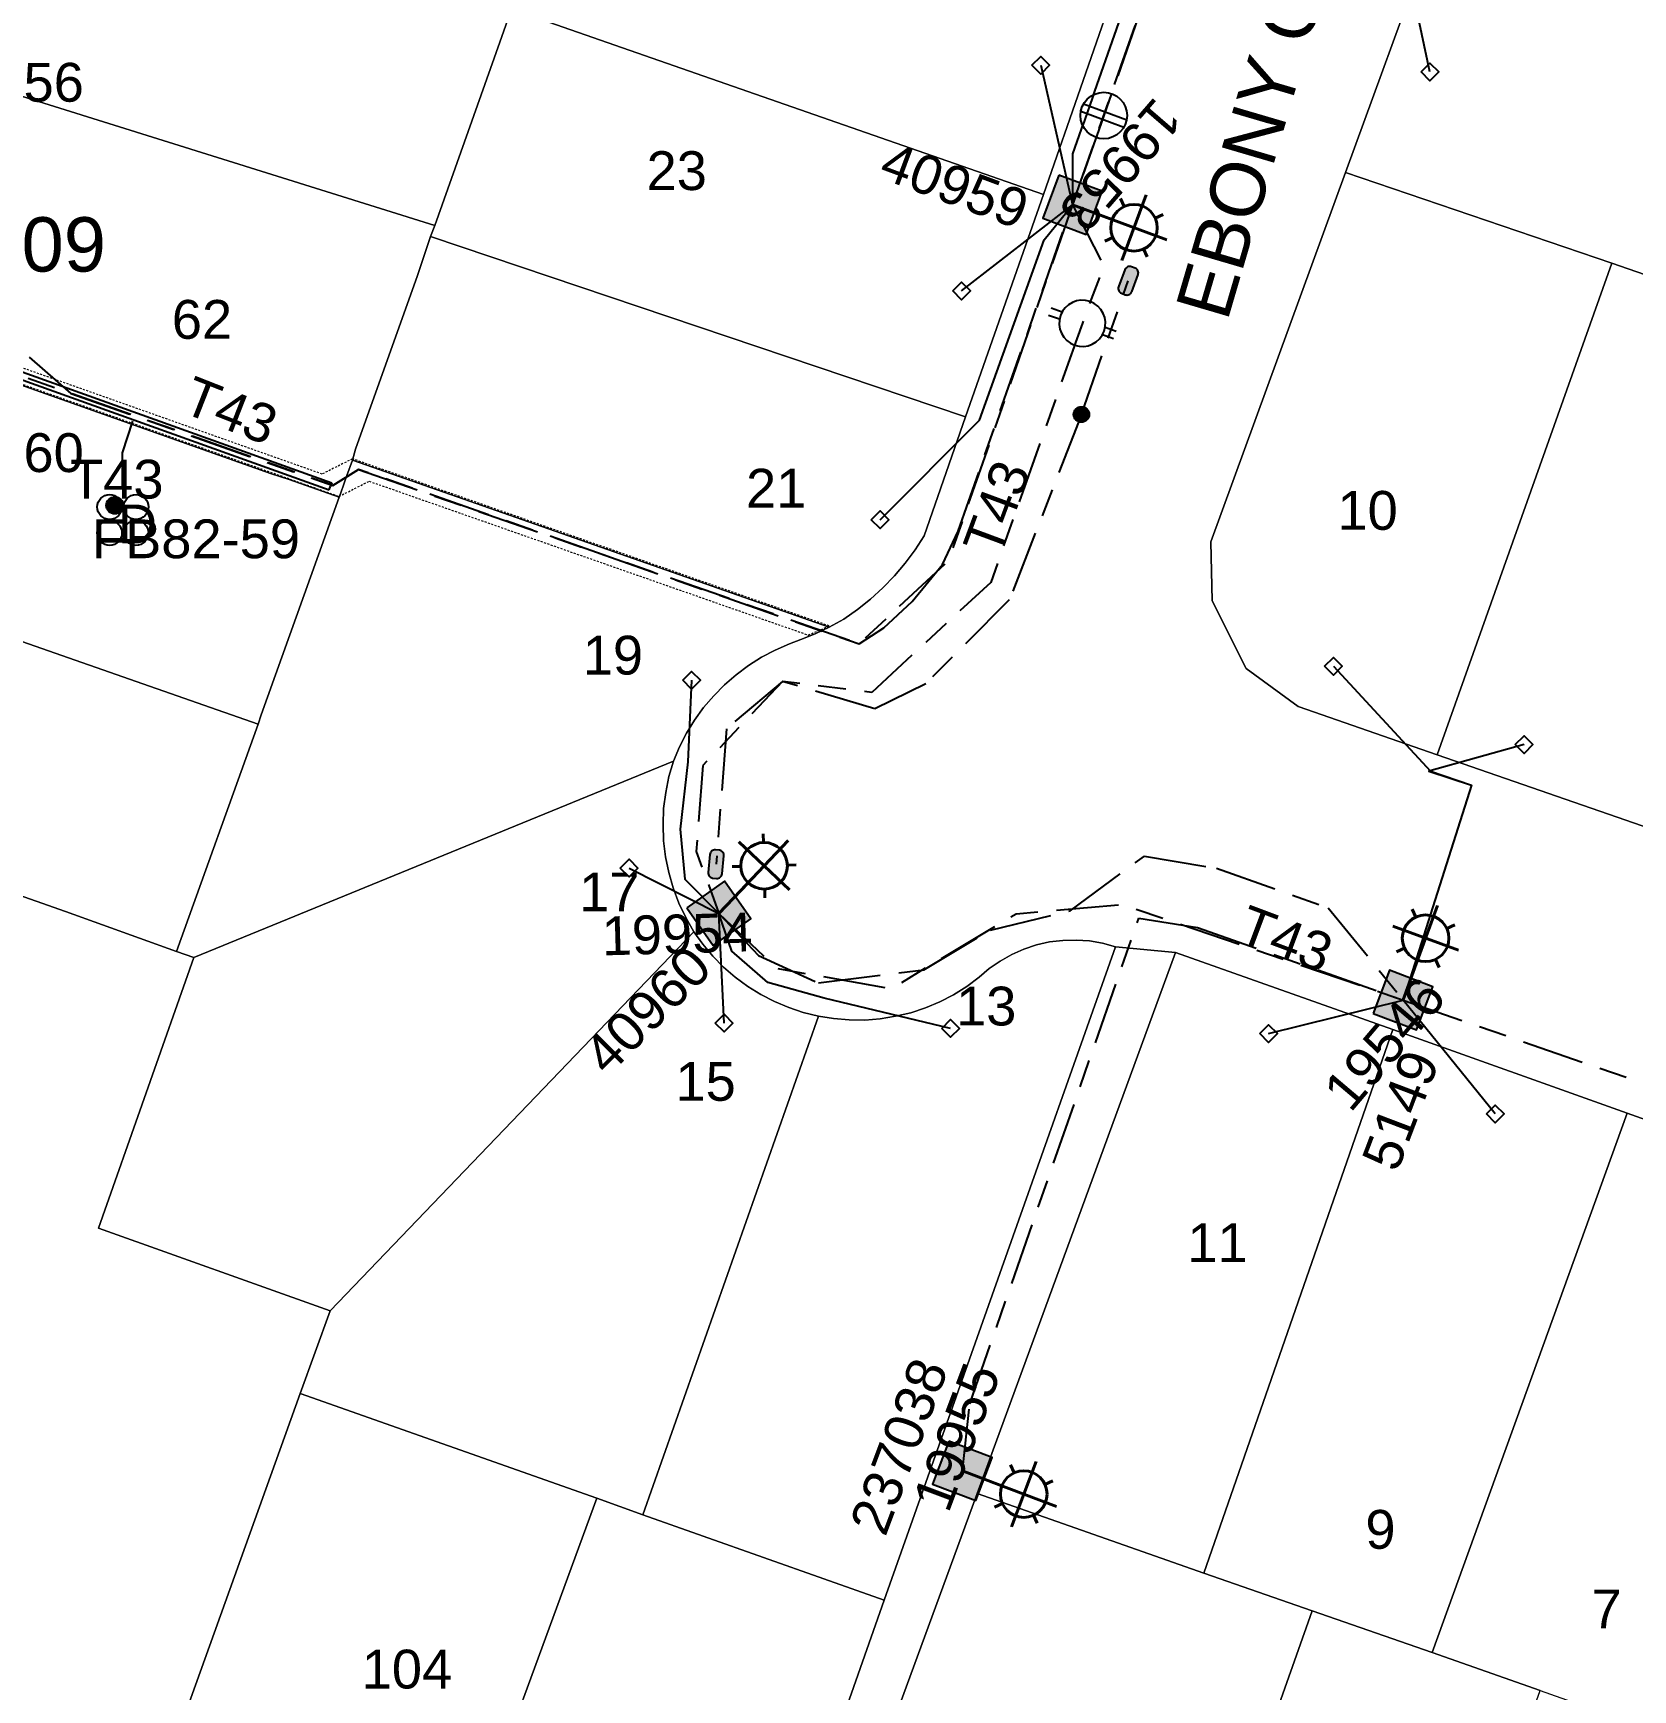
# Model space of a CAD drawing. Header units: metres. Extents: x 301341 to 310479, y 6262403 to 6265281.
# Drawn here: x 302919.6 to 303022.6, y 6264728.5 to 6264835.2 of the extents above; entities that cross this region are included whole.
import ezdxf
from ezdxf.enums import TextEntityAlignment as Align

# ---------------------------------------------------------------- set-up
doc = ezdxf.new("R2010")
doc.units = ezdxf.units.M
for name, pattern in [('Cable Exist UG', [8.2, 4, -1.2, 1.8, -1.2]), ('HIDDEN', [0.375, 0.25, -0.125]), ('HIDDEN2', [0.1875, 0.125, -0.0625])]:
    doc.linetypes.add(name, pattern=pattern)
doc.layers.get('0').update_dxf_attribs({"color": 6})
for name, color, linetype in [('_User Miscellaneous8', 7, 'Continuous'), ('_User Miscellaneous9', 7, 'Continuous'), ('_User_SL_Exist', 7, 'Continuous'), ('Duct_SP_EXT', 7, 'Continuous'), ('Equip_LV_EXT', 7, 'Continuous'), ('Equip_SP_SL_EXT', 7, 'Continuous'), ('Mains_LV_EXT', 7, 'Continuous'), ('Mains_SL_EXT', 7, 'Continuous'), ('Services_SP_EXT', 7, 'Continuous'), ('Sub_SP_EXT', 7, 'Continuous'), ('SupportsUG_SP_LV_SL_EXT', 7, 'Continuous')]:
    doc.layers.add(name, color=color, linetype=linetype)
for name, color, linetype, lineweight in [('Cadastre Buildings_SP_EXT', 9, 'Continuous', 5), ('Cadastre Land Parcels_SP_EXT', 9, 'Continuous', 5), ('Cadastre Other Property_SP_EXT', 9, 'HIDDEN', 5), ('Cadastre Road Names_SP_HV_LV_SL_EXT', 9, 'Continuous', 5), ('Cadastre Roads_SP_EXT', 9, 'Continuous', 5)]:
    doc.layers.add(name, color=color, linetype=linetype, lineweight=lineweight)
doc.styles.add('COLUMN_LABEL', font='arial.ttf')
doc.styles.add('iecARIAL', font='arial.ttf', dxfattribs={"height": 2})
doc.styles.add('POLE_LABEL', font='arial.ttf')
doc.styles.get("Standard").update_dxf_attribs({"font": 'arial.ttf'})

# ---------------------------------------------------------------- blocks, each defined once
blk = doc.blocks.new('SUB_PADMOUNT_EXT')
for points in [[(0, 0), (-3.84, 1.92), (-3.84, -1.92)], [(0, 0), (3.84, 1.92), (3.84, -1.92)]]:
    blk.add_hatch(color=256).paths.add_polyline_path(points)
for p, q in [((3.84, 1.92), (-3.84, -1.92)), ((-3.84, 1.92), (3.84, -1.92))]:
    blk.add_line(p, q)
blk.add_lwpolyline([(-3.84, -1.92), (3.84, -1.92), (3.84, 1.92), (-3.84, 1.92)], close=True)
for tag, height, flags, p in [('ASSET_NUM', 3.5, 8, (2, 2)), ('STREET_CODE', 0.2, 9, (1.5, 0)), ('CONSTRUCTED_VOLTAGE', 0.2, 9, (1.5, -0.2)), ('OPERATING_VOLTAGE', 0.2, 9, (1.5, -0.6)), ('ORIENTATION', 0.2, 9, (1.5, -0.8)), ('OWNED_BY', 0.2, 9, (1.5, -1)), ('NO_PHASES', 0.2, 9, (1.5, -0.4)), ('OPERATED_BY', 0.2, 9, (1.5, -1.2)), ('SECONDARY_VOLTAGE', 0.2, 9, (1.5, -1.6)), ('STATE', 0.2, 9, (1.5, -1.8)), ('SUBSTATION_TYPE', 0.2, 9, (1.5, -2.2)), ('MAINTAINED_BY', 0.2, 9, (1.5, -1.4)), ('PARENT', 0.2, 9, (1.5, -2)), ('STREETNAME', 0.2, 9, (1.5, -3)), ('SUBURB', 0.2, 9, (1.5, -3.2)), ('USAGE', 0.2, 9, (1.5, -2.4)), ('LEGEND', 0.2, 9, (1.5, -2.6)), ('LOCATION', 0.2, 9, (1.5, -2.8)), ('Z', 0.2, 1, (1.5, -3.6)), ('NOTES', 0.2, 9, (1.5, -3.4))]:
    blk.add_attdef(tag, text='', height=height, dxfattribs=dict(flags=flags)).set_placement(p, align=Align.MIDDLE_LEFT)
blk = doc.blocks.new('COLUMN_EXT')
blk.add_hatch(color=256).paths.add_polyline_path([(-1.49, 1.48), (-1.49, -1.49), (1.48, -1.49), (1.48, 1.48)])
blk.add_lwpolyline([(-1.49, -1.49), (1.48, -1.49), (1.48, 1.48), (-1.49, 1.48)], close=True)
for tag, height, style, flags, p in [('ASSET_NUM', 2.5, 'COLUMN_LABEL', 8, (2, 2)), ('STRUCTURE_PLANT_NUMBER', 0.2, 'POLE_LABEL', 9, (1.81, 0.03)), ('STREET_CODE', 0.2, 'COLUMN_LABEL', 9, (1.81, -0.2))]:
    blk.add_attdef(tag, text='', height=height, dxfattribs=dict(style=style, flags=flags)).set_placement(p, align=Align.MIDDLE_LEFT)
at = {"flags": 9}
for tag, p in [('COLUMN_TYPE', (1.81, -0.4)), ('OWNED_BY', (1.81, -0.6)), ('STATE', (1.81, -0.8)), ('USAGE', (1.81, -1)), ('STREETNAME', (1.81, -1.6)), ('SUBURB', (1.81, -1.8)), ('LEGEND', (1.81, -1.2)), ('LOCATION', (1.81, -1.4)), ('NOTES', (1.81, -2))]:
    blk.add_attdef(tag, text='', height=0.2, dxfattribs=at).set_placement(p, align=Align.MIDDLE_LEFT)
at = {"flags": 1}
blk.add_attdef('Z', (1.81, -2.35), '', height=0.2, dxfattribs=at)
blk = doc.blocks.new('DUCT_EXT')
blk.add_circle((0, 0.8), 0.8)
at = {"flags": 1}
blk.add_attdef('Z', (0, 0), '', height=0.2, dxfattribs=at)
at = {"flags": 9}
for tag, p in [('DUCT_CODE', (0, 0)), ('XSECT_TYPE', (0, -0.2)), ('STATE', (0, -0.6)), ('FB_REFERENCE', (0, -0.4)), ('NOTES', (0, -0.8))]:
    blk.add_attdef(tag, text='', height=0.2, dxfattribs=at).set_placement(p, align=Align.MIDDLE_LEFT)
blk = doc.blocks.new('SL_LANTERN_EXT')
at = {"lineweight": 40}
for p, q in [((0, 1.97), (0, 6.47)), ((-1.46, 5.68), (-1.06, 5.28)), ((1.46, 5.68), (1.06, 5.28)), ((-2.25, 4.22), (2.25, 4.22)), ((-1.46, 2.76), (-1.06, 3.16)), ((0, 0), (0, 2.72)), ((1.46, 2.76), (1.06, 3.16))]:
    blk.add_line(p, q, dxfattribs=at)
blk.add_circle((0, 4.22), 1.5, dxfattribs=at)
at = {"style": 'iecARIAL', "flags": 8}
blk.add_attdef('ASSET_NUM', (1.5, 1.5), '', height=2.5, dxfattribs=at)
for tag, p, height, flags in [('CONSTRUCTED_VOLTAGE', (0.98, -0.65), 0.2, 9), ('CONTROL_TYPE', (0.98, -0.85), 0.2, 9), ('LANTERN_PURPOSE', (0.98, -1.05), 0.2, 9), ('LANTERN_TYPE', (0.98, -1.25), 0.2, 9), ('LNUMBER', (2.18, -3.25), 2.5, 8), ('OPERATING_VOLTAGE', (0.98, -1.65), 0.2, 9), ('ORIENTATION', (0.98, -1.85), 0.2, 9), ('OWNED_BY', (0.98, -2.05), 0.2, 9), ('STATE', (0.98, -2.25), 0.2, 9), ('NO_PHASES', (0.98, -1.45), 0.2, 9), ('USAGE', (0.98, -2.45), 0.2, 9), ('CEXIST', (0.98, -2.65), 0.2, 9), ('CNEW', (0.98, -2.85), 0.2, 9), ('CNUMBER', (0.98, -3.05), 0.2, 9), ('CREMOVE', (0.98, -3.25), 0.2, 9), ('CREPLACE', (0.98, -3.45), 0.2, 9), ('LKINGHEIGHT', (0.98, -3.65), 0.2, 9), ('LBRACKET', (0.98, -3.85), 0.2, 9), ('LBRACKETVOCAB', (0.98, -4.05), 0.2, 9), ('LCATEGORY', (0.98, -4.25), 0.2, 9), ('LCHARGE1', (0.98, -4.45), 0.2, 9), ('LCHARGE1PERCENT', (0.98, -4.65), 0.2, 9), ('LCHARGE2', (0.98, -4.85), 0.2, 9), ('LCHARGE2PERCENT', (0.98, -5.05), 0.2, 9), ('LCHARGE3', (0.98, -5.25), 0.2, 9), ('LCHARGE3PERCENT', (0.98, -5.45), 0.2, 9), ('LEXIST', (0.98, -5.65), 0.2, 9), ('LLAMP', (0.98, -5.85), 0.2, 9), ('LLAMPVOCAB', (0.98, -6.05), 0.2, 9), ('LMAST', (0.98, -6.25), 0.2, 9), ('LMASTVOCAB', (0.98, -6.45), 0.2, 9), ('LNEW', (0.98, -6.65), 0.2, 9), ('LANTNUMBER', (0.98, -6.85), 0.2, 9), ('LOUTREACH', (0.98, -7.25), 0.2, 9), ('LOUTREACHVOCAB', (0.98, -7.45), 0.2, 9), ('LRATECODE', (0.98, -7.65), 0.2, 9), ('LREMOVE', (0.98, -7.85), 0.2, 9), ('LREPLACE', (0.98, -8.05), 0.2, 9), ('LTYPE', (0.98, -8.25), 0.2, 9), ('LTYPEVOCAB', (0.98, -8.45), 0.2, 9), ('LEGEND', (0.98, -8.65), 0.2, 9), ('STREETNAME', (0.98, -9.25), 0.2, 9), ('SUBURB', (0.98, -9.45), 0.2, 1), ('LOCATION', (0.98, -8.85), 0.2, 9), ('NOTES', (0.98, -9.05), 0.2, 9)]:
    blk.add_attdef(tag, p, '', height=height, dxfattribs=dict(flags=flags))
blk = doc.blocks.new('CCP_EXT')
at = {"flags": 9}
for tag, p in [('STATE', (0, -1.8)), ('LEGEND', (0, -1.4)), ('LIFE_SUPPORT', (0, -1.6)), ('NOTES', (0, -2))]:
    blk.add_attdef(tag, text='', height=0.2, dxfattribs=at).set_placement(p, align=Align.MIDDLE_LEFT)
blk.add_wipeout([(0, 0.57), (0.57, 0), (0, -0.57), (-0.57, 0)])
blk.add_lwpolyline([(-0.57, 0), (0, 0.57), (0.57, 0), (0, -0.57), (-0.57, 0)])
at = {"flags": 1}
blk.add_attdef('Z', (0, 0), '', height=0.2, dxfattribs=at)
at = {"flags": 9}
for tag, p in [('CCP_TYPE', (0, 0)), ('CONSTRUCTED_VOLTAGE', (0, -0.2)), ('OPERATING_VOLTAGE', (0, -0.6)), ('ORIENTATION', (0, -0.8)), ('OWNED_BY', (0, -1)), ('NO_PHASES', (0, -0.4)), ('USAGE', (0, -1.2))]:
    blk.add_attdef(tag, text='', height=0.2, dxfattribs=at).set_placement(p, align=Align.MIDDLE_LEFT)
blk = doc.blocks.new('SL_STJ_EXT')
h = blk.add_hatch(color=256)
edge = h.paths.add_edge_path()
edge.add_ellipse((-0.59, 0.13), major_axis=(0.226, 0.226), ratio=1, start_angle=45, end_angle=135)
edge.add_line((-0.91, 0.13), (-0.91, -0.13))
edge.add_ellipse((-0.59, -0.13), major_axis=(0.226, 0.226), ratio=1, start_angle=135, end_angle=225)
edge.add_line((-0.59, -0.45), (0.59, -0.45))
edge.add_ellipse((0.59, -0.13), major_axis=(-0.226, 0.226), ratio=1, start_angle=135, end_angle=225)
edge.add_line((0.91, -0.13), (0.91, 0.13))
edge.add_ellipse((0.59, 0.13), major_axis=(-0.226, 0.226), ratio=1, start_angle=225, end_angle=315)
edge.add_line((0.59, 0.45), (-0.59, 0.45))
blk.add_lwpolyline([(-0.91, 0.13), (-0.91, -0.13, 0.414214), (-0.59, -0.45), (0.59, -0.45, 0.414214), (0.91, -0.13), (0.91, 0.13, 0.414214), (0.59, 0.45), (-0.59, 0.45, 0.414214)], format="xyb", close=True)
at = {"flags": 1}
blk.add_attdef('Z', (0, 0), '', height=0.2, dxfattribs=at)
at = {"flags": 9}
for tag, p in [('ORIENTATION', (0, 0)), ('USAGE', (0, -0.2)), ('LEGEND', (0, -0.4)), ('NOTES', (0, -0.6))]:
    blk.add_attdef(tag, text='', height=0.2, dxfattribs=at).set_placement(p, align=Align.MIDDLE_LEFT)
blk = doc.blocks.new('LV_UG_LINKS_OPEN_EXT')
for p, q in [((-0.25, 1.47), (-0.25, 2.22)), ((0.25, 1.47), (0.25, 2.22)), ((-0.25, -1.47), (-0.25, -2.22)), ((0.25, -1.47), (0.25, -2.22))]:
    blk.add_line(p, q)
at = {"flags": 9}
for tag, p in [('ACTUAL_STATUS', (0, 0)), ('CONSTRUCTED_VOLTAGE', (0, -0.2)), ('OPERATING_VOLTAGE', (0, -0.6)), ('ORIENTATION', (0, -0.8)), ('STATE', (0, -1)), ('NO_PHASES', (0, -0.4)), ('SWITCH_TYPE', (0, -1.2)), ('USAGE', (0, -1.4)), ('NOTES', (0, -1.6))]:
    blk.add_attdef(tag, text='', height=0.2, dxfattribs=at).set_placement(p, align=Align.MIDDLE_LEFT)
at = {"flags": 1}
blk.add_attdef('Z', (0, 0), '', height=0.2, dxfattribs=at)
blk.add_wipeout([(-0.25, 1.47), (-0.43, 1.43), (-0.61, 1.36), (-0.77, 1.28), (-0.93, 1.17), (-1.07, 1.05), (-1.19, 0.9), (-1.29, 0.75), (-1.38, 0.58), (-1.44, 0.4), (-1.48, 0.22), (-1.49, 0.03), (-1.49, -0.16), (-1.45, -0.34), (-1.4, -0.52), (-1.32, -0.69), (-1.23, -0.85), (-1.11, -1), (-0.98, -1.13), (-0.83, -1.24), (-0.66, -1.34), (-0.49, -1.41), (-0.31, -1.46), (-0.13, -1.49), (0.06, -1.49), (0.25, -1.47), (0.43, -1.43), (0.61, -1.36), (0.77, -1.28), (0.93, -1.17), (1.07, -1.05), (1.19, -0.9), (1.29, -0.75), (1.38, -0.58), (1.44, -0.4), (1.48, -0.22), (1.49, -0.03), (1.49, 0.16), (1.45, 0.34), (1.4, 0.52), (1.32, 0.69), (1.23, 0.85), (1.11, 1), (0.98, 1.13), (0.83, 1.24), (0.66, 1.34), (0.49, 1.41), (0.31, 1.46), (0.13, 1.49), (-0.06, 1.49)])
blk.add_lwpolyline([(0, -1.49, 1), (0, 1.49, 1)], format="xyb", close=True)
blk = doc.blocks.new('LV_UG_LINKS_CLOSED_EXT')
blk.add_wipeout([(-1.06, 1.06), (-1.18, 0.92), (-1.29, 0.76), (-1.37, 0.59), (-1.43, 0.42), (-1.48, 0.23), (-1.49, 0.05), (-1.49, -0.14), (-1.46, -0.33), (-1.41, -0.51), (-1.33, -0.68), (-1.24, -0.84), (-1.12, -0.99), (-0.99, -1.12), (-0.84, -1.24), (-0.68, -1.33), (-0.51, -1.41), (-0.33, -1.46), (-0.14, -1.49), (0.05, -1.49), (0.23, -1.48), (0.42, -1.43), (0.59, -1.37), (0.76, -1.29), (0.92, -1.18), (1.06, -1.06), (1.18, -0.92), (1.29, -0.76), (1.37, -0.59), (1.43, -0.42), (1.48, -0.23), (1.49, -0.05), (1.49, 0.14), (1.46, 0.33), (1.41, 0.51), (1.33, 0.68), (1.24, 0.84), (1.12, 0.99), (0.99, 1.12), (0.84, 1.24), (0.68, 1.33), (0.51, 1.41), (0.33, 1.46), (0.14, 1.49), (-0.05, 1.49), (-0.23, 1.48), (-0.42, 1.43), (-0.59, 1.37), (-0.76, 1.29), (-0.92, 1.18)])
for p, q in [((-0.25, -1.48), (-0.25, 1.48)), ((0.25, -1.48), (0.25, 1.48))]:
    blk.add_line(p, q)
blk.add_circle((0, 0), 1.5)
at = {"flags": 9}
for tag, p in [('ACTUAL_STATUS', (0, 0)), ('CONSTRUCTED_VOLTAGE', (0, -0.2)), ('OPERATING_VOLTAGE', (0, -0.6)), ('ORIENTATION', (0, -0.8)), ('STATE', (0, -1)), ('NO_PHASES', (0, -0.4)), ('SWITCH_TYPE', (0, -1.2)), ('USAGE', (0, -1.4)), ('NOTES', (0, -1.6))]:
    blk.add_attdef(tag, text='', height=0.2, dxfattribs=at).set_placement(p, align=Align.MIDDLE_LEFT)
at = {"flags": 1}
blk.add_attdef('Z', (0, 0), '', height=0.2, dxfattribs=at)
blk = doc.blocks.new('CABLE_LARGE_EXT')
h = blk.add_hatch(color=256)
edge = h.paths.add_edge_path()
edge.add_arc((0, 0.55), 0.55, 0, 360)
blk.add_circle((0, 0.55), 0.55)
at = {"flags": 1}
blk.add_attdef('Z', (0, 0), '', height=0.2, dxfattribs=at)
at = {"flags": 9}
for tag, p in [('COND_CODE', (0, 0)), ('STATE', (0, -0.4)), ('XSECT_SIZE', (0, -0.6)), ('FB_REFERENCE', (0, -0.2)), ('NOTES', (0, -0.8))]:
    blk.add_attdef(tag, text='', height=0.2, dxfattribs=at).set_placement(p, align=Align.MIDDLE_LEFT)
blk = doc.blocks.new('CONNECTOR_NODE_EXT')
h = blk.add_hatch(color=256)
edge = h.paths.add_edge_path()
edge.add_arc((0, 0), 0.5, 0, 360)
blk.add_circle((0, 0), 0.5)
at = {"flags": 1}
blk.add_attdef('Z', (0, 0), '', height=0.2, dxfattribs=at)
at = {"flags": 9}
for tag, p in [('CONNECTOR_TYPE', (0, 0)), ('CONSTRUCTED_VOLTAGE', (0, -0.2)), ('OPERATING_VOLTAGE', (0, -0.6)), ('ORIENTATION', (0, -0.8)), ('SUBTYPE', (0, -1)), ('NO_PHASES', (0, -0.4)), ('USAGE', (0, -1.2)), ('NOTES', (0, -1.4))]:
    blk.add_attdef(tag, text='', height=0.2, dxfattribs=at).set_placement(p, align=Align.MIDDLE_LEFT)

msp = doc.modelspace()

# ---------------------------------------------------------------- linework, layer by layer
at = {"layer": '_User_SL_Exist', "linetype": 'Cable Exist UG'}
msp.add_lwpolyline([(302963.73, 6264778.47), (302966.28, 6264775.75), (302970.14, 6264773.99), (302976.92, 6264774.84), (302981.2, 6264777.39), (302986.33, 6264778.64), (302991.13, 6264782.16), (302995.75, 6264781.38), (303002.95, 6264778.83), (303007.77, 6264772.89)], dxfattribs=at)
at = {"layer": 'Cadastre Buildings_SP_EXT', "linetype": 'Continuous'}
msp.add_lwpolyline([(302936.78, 6264747.54), (302938.7, 6264752.88), (302923.78, 6264758.2), (302929.93, 6264775.62), (302928.82, 6264776.02), (302921.66, 6264778.58), (302894.49, 6264788.17), (302888.44, 6264770.84), (302879.44, 6264745.07), (302879.4, 6264741.87), (302880.95, 6264739.3), (302885.42, 6264736.08), (302927.41, 6264721.47), (302936.78, 6264747.54)], close=True, dxfattribs=at)
at = {"layer": 'Cadastre Land Parcels_SP_EXT', "linetype": 'Continuous'}
for points in [[(302989.73, 6264839.46), (302955.48, 6264850.95), (302954.28, 6264847.56), (302950.77, 6264837.87), (302950.38, 6264836.69), (302984.61, 6264824.76), (302989.73, 6264839.46)], [(302950.38, 6264836.69), (302950.77, 6264837.87), (302915.75, 6264848.9), (302914.51, 6264845.28), (302910.44, 6264833.72), (302945.43, 6264822.76), (302949.25, 6264833.55), (302950.38, 6264836.69)], [(303045.6, 6264828.39), (303009.45, 6264840.98), (303004.06, 6264826.18), (303021.21, 6264820.35), (303035.63, 6264815.33), (303040.16, 6264813.7), (303045.6, 6264828.39)], [(302984.61, 6264824.76), (302950.38, 6264836.69), (302949.25, 6264833.55), (302945.43, 6264822.76), (302945.17, 6264822.07), (302979.59, 6264810.44), (302984.61, 6264824.76)], [(302945.43, 6264822.76), (302910.44, 6264833.72), (302909.68, 6264831.49), (302905.41, 6264819.3), (302905.31, 6264819.02), (302910.54, 6264817.32), (302909.98, 6264815.61), (302934.86, 6264806.79), (302936.06, 6264806.42), (302939.29, 6264805.28), (302939.39, 6264805.55), (302939.77, 6264806.66), (302940.13, 6264807.65), (302940.33, 6264808.37), (302944.32, 6264819.55), (302945.17, 6264822.07), (302945.43, 6264822.76)], [(303021.21, 6264820.35), (303004.06, 6264826.18), (302995.4, 6264802.39), (302995.47, 6264798.59), (302997.66, 6264794.23), (303001.01, 6264791.79), (303009.95, 6264788.68), (303021.21, 6264820.35)], [(302979.59, 6264810.44), (302945.17, 6264822.07), (302944.32, 6264819.55), (302940.33, 6264808.37), (302940.13, 6264807.65), (302970.83, 6264796.89), (302971.76, 6264797.42), (302972.65, 6264798.03), (302973.49, 6264798.7), (302974.28, 6264799.43), (302975.02, 6264800.2), (302975.72, 6264801.02), (302976.35, 6264801.89), (302976.93, 6264802.79), (302979.59, 6264810.44)], [(303035.63, 6264815.33), (303021.21, 6264820.35), (303009.95, 6264788.68), (303024.27, 6264783.73), (303035.63, 6264815.33)], [(302939.29, 6264805.28), (302936.06, 6264806.42), (302934.86, 6264806.79), (302909.98, 6264815.61), (302910.54, 6264817.32), (302905.31, 6264819.02), (302904.74, 6264817.49), (302899.82, 6264803.29), (302899.63, 6264802.69), (302934.07, 6264790.66), (302934.26, 6264791.25), (302939.29, 6264805.28)], [(302970.83, 6264796.89), (302940.13, 6264807.65), (302939.77, 6264806.66), (302939.39, 6264805.55), (302939.29, 6264805.28), (302934.26, 6264791.25), (302934.07, 6264790.66), (302928.82, 6264776.02), (302929.93, 6264775.62), (302960.81, 6264788.28), (302961.19, 6264789.19), (302961.64, 6264790.07), (302962.16, 6264790.92), (302962.74, 6264791.72), (302963.39, 6264792.48), (302964.08, 6264793.19), (302964.83, 6264793.84), (302965.63, 6264794.43), (302966.47, 6264794.96), (302967.35, 6264795.43), (302968.26, 6264795.82), (302969.01, 6264796.11), (302969.93, 6264796.47), (302970.83, 6264796.89)], [(302934.07, 6264790.66), (302899.63, 6264802.69), (302894.49, 6264788.17), (302921.66, 6264778.58), (302928.82, 6264776.02), (302934.07, 6264790.66)], [(302962.12, 6264777.28), (302961.6, 6264778.2), (302961.15, 6264779.13), (302960.78, 6264780.11), (302960.5, 6264781.1), (302960.29, 6264782.12), (302960.17, 6264783.15), (302960.13, 6264784.19), (302960.17, 6264785.23), (302960.3, 6264786.26), (302960.51, 6264787.28), (302960.81, 6264788.28), (302929.93, 6264775.62), (302923.78, 6264758.2), (302938.7, 6264752.88), (302962.12, 6264777.28)], [(302970.14, 6264771.85), (302969.16, 6264772.09), (302968.22, 6264772.4), (302967.3, 6264772.79), (302966.42, 6264773.24), (302965.58, 6264773.77), (302964.78, 6264774.36), (302964.03, 6264775.01), (302963.33, 6264775.72), (302962.69, 6264776.49), (302962.12, 6264777.28), (302938.7, 6264752.88), (302936.78, 6264747.54), (302955.87, 6264740.8), (302958.82, 6264739.74), (302970.14, 6264771.85)], [(302989.25, 6264776.32), (302988.42, 6264776.55), (302987.58, 6264776.69), (302986.72, 6264776.75), (302985.86, 6264776.73), (302985.01, 6264776.63), (302984.18, 6264776.44), (302983.36, 6264776.17), (302982.58, 6264775.82), (302981.83, 6264775.4), (302981.13, 6264774.91), (302980.48, 6264774.35), (302979.68, 6264773.76), (302978.83, 6264773.23), (302977.94, 6264772.77), (302977.02, 6264772.38), (302976.07, 6264772.07), (302975.1, 6264771.84), (302974.11, 6264771.68), (302973.11, 6264771.6), (302972.11, 6264771.61), (302971.11, 6264771.69), (302970.14, 6264771.85), (302958.82, 6264739.74), (302974.37, 6264734.23), (302989.25, 6264776.32)], [(303007.1, 6264771), (302993.11, 6264775.94), (302980.36, 6264741.11), (302994.94, 6264735.98), (303007.1, 6264771)], [(303022.2, 6264765.6), (303007.1, 6264771), (302994.94, 6264735.98), (303001.91, 6264733.55), (303009.63, 6264730.87), (303022.2, 6264765.6)], [(303036.03, 6264760.67), (303022.2, 6264765.6), (303009.63, 6264730.87), (303016.59, 6264728.42), (303024.04, 6264725.79), (303036.03, 6264760.67)], [(302955.87, 6264740.8), (302936.78, 6264747.54), (302927.41, 6264721.47), (302937.23, 6264718.05), (302946.36, 6264714.87), (302955.87, 6264740.8)], [(302994.94, 6264735.98), (302980.36, 6264741.11), (302968, 6264707.38), (302989.97, 6264699.72), (303001.91, 6264733.55), (302994.94, 6264735.98)], [(302958.82, 6264739.74), (302955.87, 6264740.8), (302946.36, 6264714.87), (302957.63, 6264710.97), (302965.27, 6264708.33), (302974.37, 6264734.23), (302958.82, 6264739.74)], [(303009.63, 6264730.87), (303001.91, 6264733.55), (302989.97, 6264699.72), (303004.55, 6264694.67), (303016.59, 6264728.42), (303009.63, 6264730.87)]]:
    msp.add_lwpolyline(points, close=True, dxfattribs=at)
at = {"layer": 'Cadastre Other Property_SP_EXT', "linetype": 'HIDDEN2'}
msp.add_lwpolyline([(302910.28, 6264816.66), (302910.86, 6264818.31), (302905.67, 6264820.15), (302904.74, 6264817.56), (302939.27, 6264805.32), (302941.21, 6264806.3), (302969.48, 6264796.39), (302970.82, 6264796.98), (302940.13, 6264807.74), (302938.19, 6264806.76), (302910.29, 6264816.65), (302910.28, 6264816.66)], close=True, dxfattribs=at)
at = {"layer": 'Duct_SP_EXT'}
for p, q in [((302910.01, 6264816.01), (302938.63, 6264805.75)), ((302910.17, 6264816.47), (302938.8, 6264806.2)), ((302938.63, 6264805.75), (302938.72, 6264805.98)), ((302938.8, 6264806.2), (302938.72, 6264805.98))]:
    msp.add_line(p, q, dxfattribs=at)
msp.add_lwpolyline([(302925.33, 6264805.96), (302925.33, 6264808.12), (302925.99, 6264810.17)], dxfattribs=at)
msp.add_lwpolyline([(302925.33, 6264805.96), (302925.33, 6264808.12), (302925.99, 6264810.17)], dxfattribs=at)
at = {"layer": 'Mains_LV_EXT', "linetype": 'Cable Exist UG', "flags": 128}
msp.add_lwpolyline([(302963.73, 6264778.47), (302967.45, 6264774.93), (302974.83, 6264773.63), (302982.86, 6264778.45), (302989.72, 6264779.04), (303007.77, 6264772.89)], dxfattribs=at)

# ---------------------------------------------------------------- block references
at = {"layer": '_User_SL_Exist'}
for p, rotation in [((302990.08, 6264819.21), 69.55998659069827), ((302963.54, 6264781.64), 264.4040781763617)]:
    msp.add_blockref('SL_STJ_EXT', p, dxfattribs=dict(at, rotation=rotation))
msp.add_blockref('CONNECTOR_NODE_EXT', (302987.06, 6264810.6), dxfattribs=at)
at = {"layer": 'Duct_SP_EXT'}
for name, p in [('DUCT_EXT', (302924.51, 6264803.84)), ('CABLE_LARGE_EXT', (302924.84, 6264804.19)), ('DUCT_EXT', (302926.21, 6264803.84)), ('DUCT_EXT', (302924.5, 6264802.17)), ('DUCT_EXT', (302926.2, 6264802.17))]:
    msp.add_blockref(name, p, dxfattribs=at)
at = {"layer": 'Equip_SP_SL_EXT'}
ref = msp.add_blockref('SL_LANTERN_EXT', (302986.49, 6264824.1), dxfattribs=dict(at, rotation=249.5390408873942))
ref.add_attrib('ASSET_NUM', '19953', dxfattribs={"layer": '_User Miscellaneous9', "height": 2.5, "rotation": 229.1988, "style": 'iecARIAL'}).set_placement((302987.37, 6264822.17), align=Align.TOP_RIGHT)
ref = msp.add_blockref('SL_LANTERN_EXT', (302963.73, 6264778.47), dxfattribs=dict(at, rotation=316.5280632341859))
ref.add_attrib('ASSET_NUM', '19954', dxfattribs={"layer": '_User Miscellaneous9', "height": 2.5, "rotation": 1.6092, "style": 'iecARIAL'}).set_placement((302965.85, 6264778.53), align=Align.TOP_RIGHT)
ref = msp.add_blockref('SL_LANTERN_EXT', (303007.77, 6264772.9), dxfattribs=dict(at, rotation=339.9578081741933))
ref.add_attrib('ASSET_NUM', '19546', dxfattribs={"layer": '_User Miscellaneous9', "height": 2.5, "rotation": 49.7298, "style": 'iecARIAL'}).set_placement((303009.7, 6264773.79), align=Align.MIDDLE_RIGHT)
ref = msp.add_blockref('SL_LANTERN_EXT', (302979.4, 6264742.56), dxfattribs=dict(at, rotation=249.3823943897491))
ref.add_attrib('ASSET_NUM', '19955', dxfattribs={"layer": '_User Miscellaneous9', "height": 2.5, "rotation": 69.4548, "style": 'iecARIAL'}).set_placement((302980.9, 6264744.06), align=Align.BOTTOM_CENTER)
at = {"layer": 'Sub_SP_EXT'}
ref = msp.add_blockref('SUB_PADMOUNT_EXT', (302908.68, 6264818.5), dxfattribs=at)
ref.add_attrib('ASSET_NUM', '18409', dxfattribs={"layer": '0', "height": 3.5}).set_placement((302910.68, 6264818.75), align=Align.BOTTOM_LEFT)
at = {"layer": 'SupportsUG_SP_LV_SL_EXT'}
ref = msp.add_blockref('COLUMN_EXT', (302986.49, 6264824.1), dxfattribs=dict(at, rotation=249.5334551671638))
ref.add_attrib('ASSET_NUM', '40959', dxfattribs={"layer": '0', "height": 2.5, "rotation": 339.5697, "style": 'COLUMN_LABEL'}).set_placement((302982.76, 6264821.79), align=Align.BOTTOM_RIGHT)
ref = msp.add_blockref('COLUMN_EXT', (302963.73, 6264778.47), dxfattribs=dict(at, rotation=305.0210799190633))
ref.add_attrib('ASSET_NUM', '40960', dxfattribs={"layer": '0', "height": 2.5, "rotation": 45.0811, "style": 'COLUMN_LABEL'}).set_placement((302963.95, 6264774.27), align=Align.BOTTOM_RIGHT)
ref = msp.add_blockref('COLUMN_EXT', (303007.77, 6264772.89), dxfattribs=dict(at, rotation=339.2056336467488))
ref.add_attrib('ASSET_NUM', '5149', dxfattribs={"layer": '0', "height": 2.5, "rotation": 69.2419, "style": 'COLUMN_LABEL'}).set_placement((303007.8, 6264769.87), align=Align.TOP_RIGHT)
ref = msp.add_blockref('COLUMN_EXT', (302979.4, 6264742.56), dxfattribs=dict(at, rotation=249.3823943897491))
ref.add_attrib('ASSET_NUM', '237038', dxfattribs={"layer": '0', "height": 2.5, "rotation": 69.4548, "style": 'COLUMN_LABEL'}).set_placement((302977.18, 6264743.45), align=Align.BOTTOM_CENTER)

# ---------------------------------------------------------------- texts
at = {"layer": '_User Miscellaneous8'}
for rotation, p in [(69.6589, (302981.74, 6264801.35)), (339.4297, (302996.96, 6264776.71))]:
    msp.add_text('T43', height=2.5, rotation=rotation, dxfattribs=at).set_placement(p)
at = {"layer": 'Cadastre Land Parcels_SP_EXT'}
for s, p in [('23', (302959.07, 6264825.05)), ('62', (302928.51, 6264815.47)), ('60', (302918.96, 6264806.89)), ('21', (302965.47, 6264804.6)), ('10', (303003.54, 6264803.17)), ('19', (302954.96, 6264793.85)), ('17', (302954.73, 6264778.6)), ('13', (302978.99, 6264771.25)), ('15', (302960.93, 6264766.4)), ('11', (302993.88, 6264756.01)), ('9', (303005.34, 6264737.55)), ('7', (303019.89, 6264732.42)), ('104', (302940.73, 6264728.55))]:
    msp.add_text(s, height=2.5, dxfattribs=at).set_placement(p)
at = {"layer": 'Cadastre Road Names_SP_HV_LV_SL_EXT'}
msp.add_text('EBONY CR', height=3.5, rotation=73.6298, dxfattribs=at).set_placement((302996.44, 6264816.52))
at = {"layer": 'Duct_SP_EXT'}
for s, p in [('FB6456', (302910.62, 6264830.74)), ('T43', (302921.96, 6264805.18)), ('FB82-59', (302923.37, 6264801.34)), ('D', (302925.04, 6264802.3))]:
    msp.add_text(s, height=2.5, dxfattribs=at).set_placement(p)
at = {"layer": 'Mains_LV_EXT'}
msp.add_text('T43', height=2.5, rotation=338.5339, dxfattribs=at).set_placement((302929.04, 6264810.79))

# ---------------------------------------------------------------- next in the draw order: block references
at = {"layer": 'Services_SP_EXT'}
for p in [(302984.44, 6264833.09), (303009.49, 6264832.66), (302979.35, 6264818.55), (302974.1, 6264803.82), (303003.28, 6264794.38), (302961.97, 6264793.48), (303015.55, 6264789.34), (302957.94, 6264781.39), (302964.06, 6264771.4), (302978.64, 6264771.06), (302999.11, 6264770.73), (303013.7, 6264765.55)]:
    msp.add_blockref('CCP_EXT', p, dxfattribs=at)

# ---------------------------------------------------------------- next in the draw order: linework, layer by layer
at = {"layer": '_User_SL_Exist', "linetype": 'Cable Exist UG'}
msp.add_lwpolyline([(302987.06, 6264810.6), (302982.42, 6264798.66), (302977.04, 6264793.26), (302973.77, 6264791.65), (302967.81, 6264793.41), (302964.22, 6264790.36), (302963.54, 6264781.64)], dxfattribs=at)
at = {"layer": 'Cadastre Roads_SP_EXT', "linetype": 'Continuous'}
for points in [[(303024.27, 6264783.73), (303009.95, 6264788.68), (303001.01, 6264791.79), (302997.66, 6264794.23), (302995.47, 6264798.59), (302995.4, 6264802.39), (303004.06, 6264826.18), (303009.45, 6264840.98)], [(302989.73, 6264839.46), (302984.61, 6264824.76), (302979.59, 6264810.44), (302976.93, 6264802.79), (302976.35, 6264801.89), (302975.72, 6264801.02), (302975.02, 6264800.2), (302974.28, 6264799.43), (302973.49, 6264798.7), (302972.65, 6264798.03), (302971.76, 6264797.42), (302970.83, 6264796.89), (302969.93, 6264796.47), (302969.01, 6264796.11), (302968.26, 6264795.82), (302967.35, 6264795.43), (302966.47, 6264794.96), (302965.63, 6264794.43), (302964.83, 6264793.84), (302964.08, 6264793.19), (302963.39, 6264792.48), (302962.74, 6264791.72), (302962.16, 6264790.92), (302961.64, 6264790.07), (302961.19, 6264789.19), (302960.81, 6264788.28), (302960.51, 6264787.28), (302960.3, 6264786.26), (302960.17, 6264785.23), (302960.13, 6264784.19), (302960.17, 6264783.15), (302960.29, 6264782.12), (302960.5, 6264781.1), (302960.78, 6264780.11), (302961.15, 6264779.13), (302961.6, 6264778.2), (302962.12, 6264777.28), (302962.69, 6264776.49), (302963.33, 6264775.72), (302964.03, 6264775.01), (302964.78, 6264774.36), (302965.58, 6264773.77), (302966.42, 6264773.24), (302967.3, 6264772.79), (302968.22, 6264772.4), (302969.16, 6264772.09), (302970.14, 6264771.85), (302971.11, 6264771.69), (302972.11, 6264771.61), (302973.11, 6264771.6), (302974.11, 6264771.68), (302975.1, 6264771.84), (302976.07, 6264772.07), (302977.02, 6264772.38), (302977.94, 6264772.77), (302978.83, 6264773.23), (302979.68, 6264773.76), (302980.48, 6264774.35), (302981.13, 6264774.91), (302981.83, 6264775.4), (302982.58, 6264775.82), (302983.36, 6264776.17), (302984.18, 6264776.44), (302985.01, 6264776.63), (302985.86, 6264776.73), (302986.72, 6264776.75), (302987.58, 6264776.69), (302988.42, 6264776.55), (302989.25, 6264776.32), (302993.11, 6264775.94), (303007.1, 6264771), (303022.2, 6264765.6), (303036.03, 6264760.67)]]:
    msp.add_lwpolyline(points, dxfattribs=at)
msp.add_lwpolyline([(302993.11, 6264775.94), (302989.25, 6264776.32), (302974.37, 6264734.23), (302965.27, 6264708.33), (302968, 6264707.38), (302980.36, 6264741.11), (302993.11, 6264775.94)], close=True, dxfattribs=at)
at = {"layer": 'Mains_LV_EXT', "linetype": 'Cable Exist UG', "flags": 128}
msp.add_lwpolyline([(303007.77, 6264772.89), (303050.87, 6264757.96)], dxfattribs=at)
at = {"layer": 'Mains_SL_EXT', "linetype": 'Cable Exist UG'}
for points in [[(302979.4, 6264742.56), (302979.88, 6264746.89), (302990.76, 6264778.16), (302994.54, 6264777.56), (303007.77, 6264772.89)], [(303007.77, 6264772.89), (303050.87, 6264757.96)]]:
    msp.add_lwpolyline(points, dxfattribs=at)
at = {"layer": 'Services_SP_EXT'}
for points in [[(303009.49, 6264832.66), (303007.57, 6264841.67)], [(303003.28, 6264794.38), (303009.54, 6264787.63), (303012.16, 6264786.72), (303007.77, 6264772.89)], [(302961.97, 6264793.48), (302961.73, 6264788.23), (302961.23, 6264783.89), (302961.53, 6264780.67), (302963.73, 6264778.47)], [(303015.55, 6264789.34), (303009.43, 6264787.63), (303012.16, 6264786.72), (303007.77, 6264772.89)], [(302957.94, 6264781.39), (302963.73, 6264778.47)], [(302964.06, 6264771.4), (302963.73, 6264778.47)], [(302978.64, 6264771.06), (302970.51, 6264773), (302966.88, 6264774.01), (302964.56, 6264776.03), (302963.73, 6264778.47)], [(302999.11, 6264770.73), (303007.77, 6264772.89)], [(303013.7, 6264765.55), (303007.77, 6264772.89)]]:
    msp.add_lwpolyline(points, dxfattribs=at)

# ---------------------------------------------------------------- next in the draw order: block references
at = {"layer": 'Equip_LV_EXT'}
for name, p, rotation in [('LV_UG_LINKS_CLOSED_EXT', (302988.5, 6264829.85), 249.5732711866413), ('LV_UG_LINKS_OPEN_EXT', (302987.12, 6264816.47), 250.4888395541239)]:
    msp.add_blockref(name, p, dxfattribs=dict(at, rotation=rotation))

# ---------------------------------------------------------------- next in the draw order: linework, layer by layer
at = {"layer": '_User_SL_Exist', "linetype": 'Cable Exist UG'}
for points in [[(302986.49, 6264824.1), (303006.95, 6264882.63)], [(302913.15, 6264819.68), (302922.01, 6264811.95), (302938.87, 6264806.02), (302940.53, 6264807.06), (302972.75, 6264795.82), (302974.34, 6264796.85), (302976.17, 6264798.55), (302978.12, 6264800.94), (302979.13, 6264803.09), (302986.49, 6264824.1)], [(302987.06, 6264810.6), (302990.08, 6264819.21)]]:
    msp.add_lwpolyline(points, dxfattribs=at)
at = {"layer": 'Mains_LV_EXT', "linetype": 'Cable Exist UG', "flags": 128}
for points in [[(303006.95, 6264882.63), (302988.5, 6264829.85)], [(302988.5, 6264829.85), (302986.49, 6264824.1)], [(302986.49, 6264824.1), (302978.5, 6264801.17), (302972.75, 6264795.82), (302940.53, 6264807.06), (302938.87, 6264806.02), (302910.92, 6264815.86), (302908.68, 6264818.5)], [(302986.49, 6264824.1), (302988.49, 6264820.17), (302987.12, 6264816.47)], [(302987.12, 6264816.47), (302981.22, 6264799.78), (302973.56, 6264792.7), (302967.81, 6264793.41), (302962.7, 6264788), (302962.27, 6264782.45), (302963.73, 6264778.47)]]:
    msp.add_lwpolyline(points, dxfattribs=at)
at = {"layer": 'Services_SP_EXT'}
for points in [[(302989.46, 6264847.42), (302990.58, 6264839.08), (302986.49, 6264827.39), (302986.49, 6264824.1)], [(302984.44, 6264833.09), (302986.49, 6264824.1)], [(302974.1, 6264803.82), (302980.5, 6264810.23), (302984.67, 6264821.84), (302986.49, 6264824.1)], [(302979.35, 6264818.55), (302986.49, 6264824.1)]]:
    msp.add_lwpolyline(points, dxfattribs=at)

doc.saveas('drawing.dxf')
